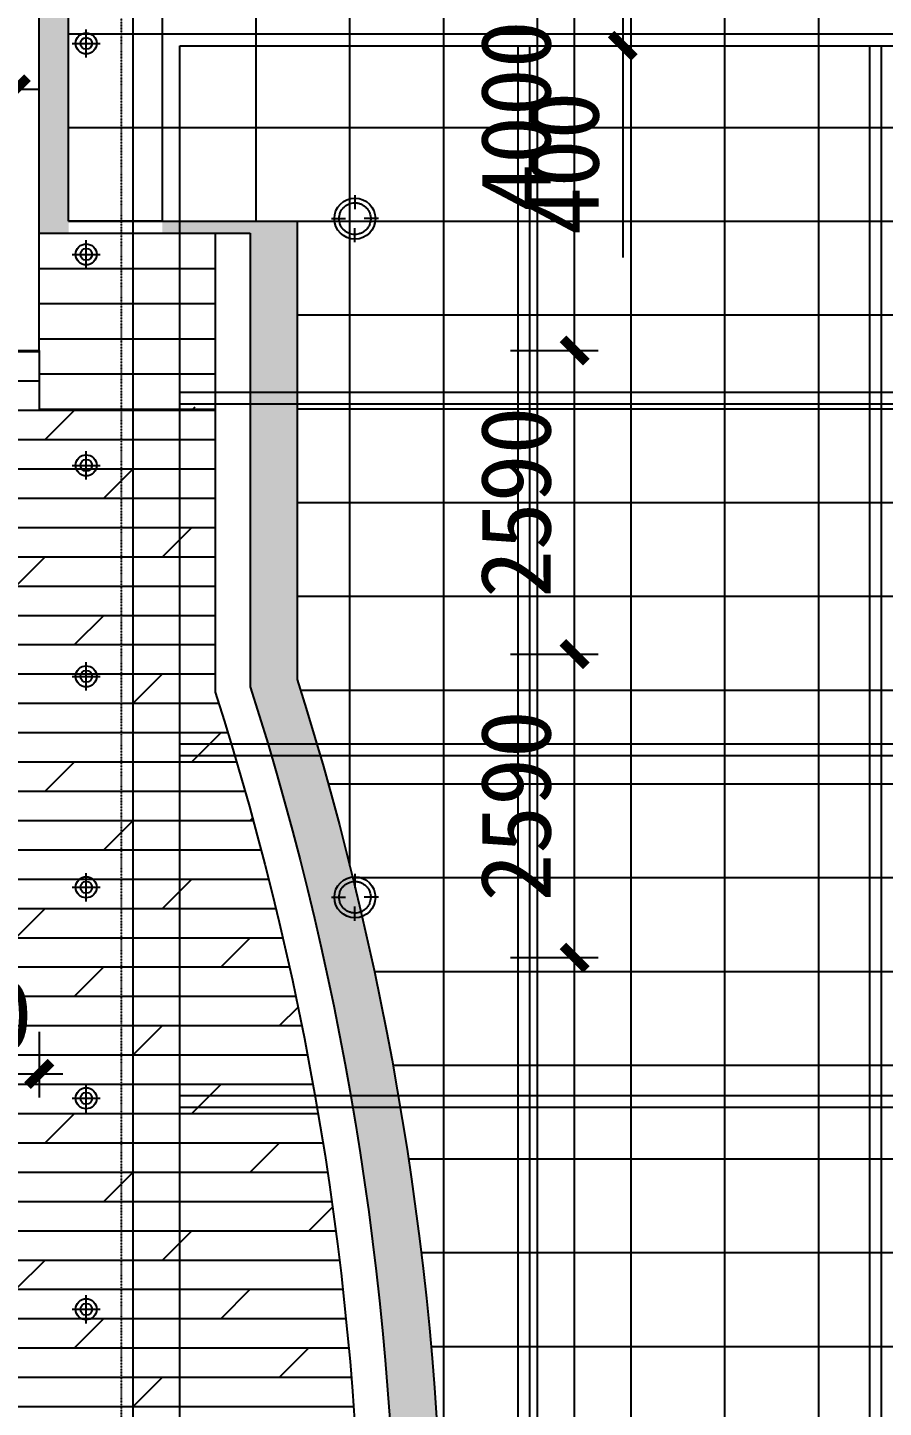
# Model space of a CAD drawing. Header units: millimetres. Extents: x -150677 to 588340, y -254013 to 149700.
# Drawn here: x 56102 to 63404, y 34592 to 46364 of the extents above; entities that cross this region are included whole.
import ezdxf

# ---------------------------------------------------------------- set-up
doc = ezdxf.new("R2010")
doc.units = ezdxf.units.MM
doc.header["$LTSCALE"] = 10
doc.header["$MEASUREMENT"] = 0
doc.linetypes.add('DASHED2', pattern=[0.375, 0.25, -0.125])
for name, color, linetype in [('1-Bb新建墙体', 7, 'Continuous'), ('2-Ba顶面轮廓', 4, 'Continuous'), ('2-Da地拼', 4, 'Continuous'), ('4-Aa顶面灯具', 1, 'Continuous'), ('6-Ac楼梯', 122, 'Continuous'), ('CEI_LIGHT', 30, 'Continuous'), ('DIM【标注】', 1, 'Continuous')]:
    doc.layers.add(name, color=color, linetype=linetype)
doc.styles.get("Standard").update_dxf_attribs({"font": ''})
doc.styles.get('Standard').set_extended_font_data('SimSun')
doc.dimstyles.new('DIMN200', dxfattribs={"dimscale": 2, "dimtxt": 300, "dimasz": 100, "dimexe": 100, "dimexo": 300, "dimgap": 100, "dimtad": 1, "dimdec": 0, "dimtxsty": 'Standard', "dimblk": 'ARCHTICK', "dimcen": 2.5, "dimdle": 100, "dimclrd": 8, "dimclre": 8, "dimclrt": 96, "dimadec": 0, "dimazin": 0, "dimtfac": 1, "dimtdec": 0, "dimtmove": 0, "dimatfit": 3, "dimldrblk": 'DOT', "dimfxl": 100, "dimarcsym": 0})

# ---------------------------------------------------------------- blocks, each defined once
blk = doc.blocks.new('*U1094')
at = {"layer": 'CEI_LIGHT', "color": 252}
for points in [[(-0.0026671462037484, 200.0109193228718), (-0.0026671462037484, 80.01091932287181)], [(-200.0067619322417, 0.0014902444245308), (-80.0067619322417, 0.0014902444245308)], [(200.0067619322453, 0.0068245368338467), (80.00676193224534, 0.0068245368338467)], [(0.0026671462073864, -200.0026045416153), (0.0026671462073864, -80.00260454161524)]]:
    blk.add_lwpolyline(points, dxfattribs=at)
at = {"layer": 'CEI_LIGHT'}
blk.add_ellipse((0, 0.0041573906300982), major_axis=(175.0070000059682, 0.0026053783527561), ratio=0.9999999998470032, start_param=-1.48872808108e-05, end_param=6.283170419898775, dxfattribs=at)
at = {"layer": 'CEI_LIGHT', "color": 252}
blk.add_open_spline([(135.0070000253618, 0.0041573906300982), (135.0070000253618, 5.200939299415949), (134.7066098940813, 10.39770581583889), (133.1005685321251, 24.24359247148914), (131.2472614647013, 32.82896377905036), (125.9180942711646, 49.48087000369286), (122.4423603913401, 57.5470104423739), (113.9990110452745, 72.8570024651026), (109.0315955993101, 80.10049136027281), (97.79167408693505, 93.4926595321258), (91.51943429071251, 99.64102155257295), (77.90574809884856, 110.6115982124893), (70.56462420713615, 115.4335529624632), (55.08927374858285, 123.5698624574297), (46.95541378790767, 126.8840244558205), (30.20052893166577, 131.8800065905843), (21.57990095403147, 133.561708373717), (4.175743286359647, 135.2294313508419), (-4.607374104672998, 135.2154130370008), (-22.00611957017645, 133.4921428097505), (-30.62133547385747, 131.7829317200676), (-47.3601873121679, 126.7334918331553), (-55.48342670868443, 123.393382655563), (-70.93272644096214, 115.2077158046149), (-78.25842078769166, 110.3623520471237), (-91.83701848435156, 99.34837508267721), (-98.08960016159108, 93.1800227933627), (-109.2867153192728, 79.75204393976763), (-114.2309835435971, 72.4927354800684), (-122.6254189044539, 57.15586947401516), (-126.0753871794641, 49.07867525317215), (-131.3513727344616, 32.40984265115458), (-133.1772650280163, 23.81859914936013), (-135.1363362069351, 6.444824545299525), (-135.2694686825234, -2.337294977732199), (-133.8379319137129, -19.76246947772688), (-132.2732965819668, -28.40511165780936), (-127.5050013929885, -45.22621045897085), (-124.301454495162, -53.40426859353192), (-116.3757678773527, -68.9885393672039), (-111.6538159143856, -76.39438281985984), (-100.8688751488443, -90.15559848656356), (-94.8061418381094, -96.51064470175423), (-81.56763958873852, -107.9311552931967), (-74.3921842660402, -112.9963491211556), (-59.19810780615808, -121.6465540053896), (-51.17984661185073, -125.2313601410415), (-34.60174524256399, -130.785868132124), (-26.04229779757043, -132.7554384030181), (-8.703783113680402, -135.0053078669634), (0.0748733812779392, -135.2855537613186), (17.52158563119883, -134.146152287326), (26.18922807905438, -132.7265319110347), (43.08785212325164, -128.2407198939663), (51.31843339652369, -125.1746345206566), (67.03330067103889, -117.5111528992484), (74.51721439203538, -112.9139381966115), (88.4571852226727, -102.3610609952111), (94.9129120988018, -96.40564849077873), (106.5536123582023, -83.36033893432705), (111.7383099769631, -76.27075092157337), (120.6418562496401, -61.22372903381529), (124.3604939813594, -53.26665161800974), (130.1919652433025, -36.78393500892799), (132.304660627813, -28.25868628600165), (134.5278675738427, -13.11799820823307), (135.0070000253618, -6.556945087549138), (135.0070000253618, 0.0041573906300982)], degree=3, knots=[-1.48872808108e-05, -1.48872808108e-05, -1.48872808108e-05, -1.48872808108e-05, 0.1154631673921068, 0.1154631673921068, 0.3097184104544215, 0.3097184104544215, 0.5039736535167362, 0.5039736535167362, 0.6982288965790509, 0.6982288965790509, 0.8924841396413654, 0.8924841396413654, 1.08673938270368, 1.08673938270368, 1.280994625765994, 1.280994625765994, 1.475249868828309, 1.475249868828309, 1.669505111890624, 1.669505111890624, 1.863760354952939, 1.863760354952939, 2.058015598015253, 2.058015598015253, 2.252270841077568, 2.252270841077568, 2.446526084139883, 2.446526084139883, 2.640781327202198, 2.640781327202198, 2.835036570264513, 2.835036570264513, 3.029291813326827, 3.029291813326827, 3.223547056389142, 3.223547056389142, 3.417802299451457, 3.417802299451457, 3.612057542513772, 3.612057542513772, 3.806312785576087, 3.806312785576087, 4.000568028638401, 4.000568028638401, 4.194823271700715, 4.194823271700715, 4.38907851476303, 4.38907851476303, 4.583333757825343, 4.583333757825343, 4.777589000887658, 4.777589000887658, 4.971844243949972, 4.971844243949972, 5.166099487012287, 5.166099487012287, 5.360354730074602, 5.360354730074602, 5.554609973136916, 5.554609973136916, 5.74886521619923, 5.74886521619923, 5.943120459261544, 5.943120459261544, 6.137375702323859, 6.137375702323859, 6.283170419898775, 6.283170419898775, 6.283170419898775, 6.283170419898775], dxfattribs=at)
blk = doc.blocks.new('*U1092')
at = {"layer": 'CEI_LIGHT', "color": 252}
for points in [[(0, 120.0041573906301), (0, -119.9958426093699)], [(-120, 0.0041573906300982), (120, 0.0041573906300982)]]:
    blk.add_lwpolyline(points, dxfattribs=at)
at = {"layer": 'CEI_LIGHT'}
for radius in [90, 50]:
    blk.add_circle((0, 0.0041573906300982), radius, dxfattribs=at)
blk = doc.blocks.new('_ArchTick')
at = {"color": 0, "linetype": 'ByBlock', "const_width": 0.4}
blk.add_lwpolyline([(-0.5, -0.5), (0.5, 0.5)], dxfattribs=at)
blk = doc.blocks.new('*D1114')
at = {"layer": 'Defpoints', "color": 0, "transparency": 16777216}
for p in [(54651.8591700667, 38397.62481311643), (56201.85917006669, 38397.62481311643), (56201.85917006669, 37436.91372611711)]:
    blk.add_point(p, dxfattribs=at)
at = {"layer": 'DIM【标注】', "color": 8, "lineweight": -2, "transparency": 16777216}
for p, q in [((54651.8591700667, 37797.62481311643), (54651.8591700667, 37236.91372611711)), ((56201.85917006669, 37797.62481311643), (56201.85917006669, 37236.91372611711)), ((54451.8591700667, 37436.91372611711), (56401.85917006669, 37436.91372611711))]:
    blk.add_line(p, q, dxfattribs=at)
at = {"layer": 'DIM【标注】', "color": 8, "lineweight": -2, "transparency": 16777216, "xscale": 200, "yscale": 200, "zscale": 200, "rotation": 180}
blk.add_blockref('_ArchTick', (54651.8591700667, 37436.91372611711), dxfattribs=at)
at = {"layer": 'DIM【标注】', "color": 8, "lineweight": -2, "transparency": 16777216, "xscale": 200, "yscale": 200, "zscale": 200}
blk.add_blockref('_ArchTick', (56201.85917006669, 37436.91372611711), dxfattribs=at)
at = {"layer": 'DIM【标注】', "color": 96, "transparency": 16777216, "insert": (55326.8591700667, 37936.91372611711), "char_height": 600, "attachment_point": 5}
blk.add_mtext('1550', dxfattribs=at)
blk = doc.blocks.new('_DOT')
at = {"color": 0, "linetype": 'ByBlock'}
blk.add_line((-0.3499999999999943, 0), (-1, 0), dxfattribs=at)
at = {"color": 0, "linetype": 'ByBlock', "const_width": 0.35}
blk.add_lwpolyline([(-0.1749999999999972, 0, 1), (0.1749999999999972, 0, 1)], format="xyb", close=True, dxfattribs=at)
blk = doc.blocks.new('*D1118')
at = {"layer": 'Defpoints', "color": 0, "transparency": 16777216}
for p in [(59622.52083965531, 38429.33116926311), (60769.30909109418, 38429.33116926311), (59622.52083965531, 27029.33116926311)]:
    blk.add_point(p, dxfattribs=at)
at = {"layer": 'DIM【标注】', "color": 8, "lineweight": -2, "transparency": 16777216}
for p, q in [((60769.30909109418, 26829.33116926311), (60769.30909109418, 38629.33116926311)), ((60222.52083965531, 38429.33116926311), (60969.30909109418, 38429.33116926311)), ((60222.52083965531, 27029.33116926311), (60969.30909109418, 27029.33116926311))]:
    blk.add_line(p, q, dxfattribs=at)
at = {"layer": 'DIM【标注】', "color": 8, "lineweight": -2, "transparency": 16777216, "xscale": 200, "yscale": 200, "zscale": 200}
for p, rotation in [((60769.30909109418, 38429.33116926311), 90), ((60769.30909109418, 27029.33116926311), 270)]:
    blk.add_blockref('_ArchTick', p, dxfattribs=dict(at, rotation=rotation))
at = {"layer": 'DIM【标注】', "color": 96, "transparency": 16777216, "insert": (60269.30909109418, 31593.41648326576), "char_height": 600, "attachment_point": 5, "rotation": 90}
blk.add_mtext('11400', dxfattribs=at)
blk = doc.blocks.new('*D1119')
at = {"layer": 'Defpoints', "color": 0, "transparency": 16777216}
for p in [(59622.52083965531, 41019.3311692631), (60769.30909109418, 41019.3311692631), (59622.52083965531, 38429.33116926311)]:
    blk.add_point(p, dxfattribs=at)
at = {"layer": 'DIM【标注】', "color": 8, "lineweight": -2, "transparency": 16777216}
for p, q in [((60769.30909109418, 38229.33116926311), (60769.30909109418, 41219.3311692631)), ((60222.52083965531, 41019.3311692631), (60969.30909109418, 41019.3311692631)), ((60222.52083965531, 38429.33116926311), (60969.30909109418, 38429.33116926311))]:
    blk.add_line(p, q, dxfattribs=at)
at = {"layer": 'DIM【标注】', "color": 8, "lineweight": -2, "transparency": 16777216, "xscale": 200, "yscale": 200, "zscale": 200}
for p, rotation in [((60769.30909109418, 41019.3311692631), 90), ((60769.30909109418, 38429.33116926311), 270)]:
    blk.add_blockref('_ArchTick', p, dxfattribs=dict(at, rotation=rotation))
at = {"layer": 'DIM【标注】', "color": 96, "transparency": 16777216, "insert": (60269.30909109418, 39724.33116926311), "char_height": 600, "attachment_point": 5, "rotation": 90}
blk.add_mtext('2590', dxfattribs=at)
blk = doc.blocks.new('*D1120')
at = {"layer": 'Defpoints', "color": 0, "transparency": 16777216}
for p in [(59622.52083965531, 43609.33116926307), (60769.30909109418, 43609.33116926307), (59622.52083965531, 41019.3311692631)]:
    blk.add_point(p, dxfattribs=at)
at = {"layer": 'DIM【标注】', "color": 8, "lineweight": -2, "transparency": 16777216}
for p, q in [((60769.30909109418, 40819.3311692631), (60769.30909109418, 43809.33116926307)), ((60222.52083965531, 43609.33116926307), (60969.30909109418, 43609.33116926307)), ((60222.52083965531, 41019.3311692631), (60969.30909109418, 41019.3311692631))]:
    blk.add_line(p, q, dxfattribs=at)
at = {"layer": 'DIM【标注】', "color": 8, "lineweight": -2, "transparency": 16777216, "xscale": 200, "yscale": 200, "zscale": 200}
for p, rotation in [((60769.30909109418, 43609.33116926307), 90), ((60769.30909109418, 41019.3311692631), 270)]:
    blk.add_blockref('_ArchTick', p, dxfattribs=dict(at, rotation=rotation))
at = {"layer": 'DIM【标注】', "color": 96, "transparency": 16777216, "insert": (60269.30909109418, 42314.33116926309), "char_height": 600, "attachment_point": 5, "rotation": 90}
blk.add_mtext('2590', dxfattribs=at)
blk = doc.blocks.new('*D1121')
at = {"layer": 'Defpoints', "color": 0, "transparency": 16777216}
for p in [(59622.52083965531, 47609.33116926307), (60769.30909109418, 47609.33116926307), (59622.52083965531, 43609.33116926307)]:
    blk.add_point(p, dxfattribs=at)
at = {"layer": 'DIM【标注】', "color": 8, "lineweight": -2, "transparency": 16777216}
for p, q in [((60769.30909109418, 43409.33116926307), (60769.30909109418, 47809.33116926307)), ((60222.52083965531, 47609.33116926307), (60969.30909109418, 47609.33116926307)), ((60222.52083965531, 43609.33116926307), (60969.30909109418, 43609.33116926307))]:
    blk.add_line(p, q, dxfattribs=at)
at = {"layer": 'DIM【标注】', "color": 8, "lineweight": -2, "transparency": 16777216, "xscale": 200, "yscale": 200, "zscale": 200}
for p, rotation in [((60769.30909109418, 47609.33116926307), 90), ((60769.30909109418, 43609.33116926307), 270)]:
    blk.add_blockref('_ArchTick', p, dxfattribs=dict(at, rotation=rotation))
at = {"layer": 'DIM【标注】', "color": 96, "transparency": 16777216, "insert": (60269.30909109418, 45609.33116926307), "char_height": 600, "attachment_point": 5, "rotation": 90}
blk.add_mtext('4000', dxfattribs=at)
blk = doc.blocks.new('*D1127')
at = {"layer": 'Defpoints', "color": 0, "transparency": 16777216}
for p in [(50051.85917006675, 46250.81132569187), (56001.85917006677, 46250.81132569176), (50051.85917006674, 45836.82028051536)]:
    blk.add_point(p, dxfattribs=at)
at = {"layer": 'DIM【标注】', "color": 8, "lineweight": -2, "transparency": 16777216}
for p, q in [((56201.85917006676, 45836.82028051524), (49851.85917006674, 45836.82028051536)), ((50051.85917006674, 45650.81132569187), (50051.85917006674, 45636.82028051536)), ((56001.85917006676, 45650.81132569176), (56001.85917006676, 45636.82028051525))]:
    blk.add_line(p, q, dxfattribs=at)
at = {"layer": 'DIM【标注】', "color": 8, "lineweight": -2, "transparency": 16777216, "xscale": 200, "yscale": 200, "zscale": 200}
for p, rotation in [((50051.85917006674, 45836.82028051536), 179.9999999999989), ((56001.85917006676, 45836.82028051525), 359.9999999999989)]:
    blk.add_blockref('_ArchTick', p, dxfattribs=dict(at, rotation=rotation))
at = {"layer": 'DIM【标注】', "color": 96, "transparency": 16777216, "insert": (53026.85917006676, 46336.82028051531), "char_height": 600, "attachment_point": 5}
blk.add_mtext('5950', dxfattribs=at)
blk = doc.blocks.new('*D1136')
at = {"layer": '2-Ba顶面轮廓', "color": 8, "lineweight": -2, "transparency": 16777216}
for p, q in [((61179.58001644048, 46809.3311692631), (61179.58001644048, 46209.3311692631)), ((61331.11656430573, 46609.3311692631), (61379.58001644048, 46609.3311692631)), ((61179.58001644048, 46209.3311692631), (61179.58001644048, 44402.66450259644)), ((61331.11656430573, 46209.3311692631), (61379.58001644048, 46209.3311692631))]:
    blk.add_line(p, q, dxfattribs=at)
at = {"layer": 'Defpoints', "color": 0, "transparency": 16777216}
for p in [(60731.11656430573, 46609.3311692631), (60731.11656430573, 46209.3311692631), (61179.58001644048, 46209.3311692631)]:
    blk.add_point(p, dxfattribs=at)
at = {"layer": '2-Ba顶面轮廓', "color": 8, "lineweight": -2, "transparency": 16777216, "xscale": 200, "yscale": 200, "zscale": 200}
for p, rotation in [((61179.58001644048, 46609.3311692631), 90), ((61179.58001644048, 46209.3311692631), 270)]:
    blk.add_blockref('_ArchTick', p, dxfattribs=dict(at, rotation=rotation))
at = {"layer": '2-Ba顶面轮廓', "color": 96, "transparency": 16777216, "insert": (60679.58001644047, 45205.99783592977), "char_height": 600, "attachment_point": 5, "rotation": 90}
blk.add_mtext('400', dxfattribs=at)

msp = doc.modelspace()

# ---------------------------------------------------------------- hatches: boundary and pattern name
at = {"layer": '2-Da地拼'}
h = msp.add_hatch(dxfattribs=at)
h.set_pattern_fill('AR-SAND', color=8, scale=100, style=0, double=1)
h.set_pattern_definition([(37.50000000000001, (56201.85917006669, 18049.33116926301), (-6.299335810960816, 192.6823769013159), [0, -152, 0, -170, 0, -162.5]), (7.499999999999999, (56201.85917006669, 18049.33116926301), (176.9776705267727, 282.214606522974), [0, -82, 0, -137, 0, -52.5]), (327.5, (56078.85917006669, 18049.33116926301), (311.4141861751495, 0.5659053536964498), [0, -50, 0, -180, 0, -235]), (317.5, (56078.85917006669, 18049.33116926301), (300.6126604572293, 87.76755649342492), [0, -25, 0, -118, 0, -135])])
edge = h.paths.add_edge_path()
edge.add_line((58001.85917006672, 20849.33116926316), (56201.85917006669, 20849.33116926315))
edge.add_line((56201.85917006669, 20849.33116926315), (56201.85917006669, 18229.33116926311))
edge.add_line((56201.85917006669, 18229.33116926311), (56426.85917006675, 18229.33116926311))
edge.add_line((56426.85917006675, 18229.33116926311), (56426.85917006675, 18049.33116926315))
edge.add_line((56426.85917006675, 18049.33116926315), (58476.85917006675, 18049.33116926315))
edge.add_line((58476.85917006675, 18049.33116926315), (58476.85917006675, 18229.33116926311))
edge.add_line((58476.85917006675, 18229.33116926311), (59426.85917006675, 18229.33116926311))
edge.add_line((59426.85917006675, 18229.33116926311), (59426.85917006675, 18049.33116926312))
edge.add_line((59426.85917006675, 18049.33116926312), (61676.85917006675, 18049.33116926312))
edge.add_line((61676.85917006675, 18049.33116926312), (61676.85917006675, 18229.33116926313))
edge.add_line((61676.85917006675, 18229.33116926313), (62426.85917006675, 18229.33116926313))
edge.add_line((62426.85917006675, 18229.33116926313), (62426.85917006675, 18049.33116926311))
edge.add_line((62426.85917006675, 18049.33116926311), (64476.8591700667, 18049.33116926311))
edge.add_line((64476.8591700667, 18049.33116926311), (64476.8591700667, 18229.33116926311))
edge.add_line((64476.8591700667, 18229.33116926311), (65426.8591700667, 18229.33116926311))
edge.add_line((65426.8591700667, 18229.33116926311), (65426.8591700667, 18049.33116926311))
edge.add_line((65426.8591700667, 18049.33116926311), (67476.8591700667, 18049.33116926311))
edge.add_line((67476.8591700667, 18049.33116926311), (67476.8591700667, 18229.33116926311))
edge.add_line((67476.8591700667, 18229.33116926311), (68426.8591700667, 18229.33116926311))
edge.add_line((68426.8591700667, 18229.33116926311), (68426.8591700667, 18049.33116926311))
edge.add_line((68426.8591700667, 18049.33116926311), (70476.8591700667, 18049.33116926311))
edge.add_line((70476.8591700667, 18049.33116926311), (70476.8591700667, 18229.33116926311))
edge.add_line((70476.8591700667, 18229.33116926311), (71426.8591700667, 18229.33116926311))
edge.add_line((71426.8591700667, 18229.33116926311), (71426.8591700667, 18049.33116926311))
edge.add_line((71426.8591700667, 18049.33116926311), (73476.8591700667, 18049.33116926311))
edge.add_line((73476.8591700667, 18049.33116926311), (73476.8591700667, 18229.33116926311))
edge.add_line((73476.8591700667, 18229.33116926311), (74426.8591700667, 18229.33116926311))
edge.add_line((74426.8591700667, 18229.33116926311), (74426.8591700667, 18049.33116926311))
edge.add_line((74426.8591700667, 18049.33116926311), (76476.85917006669, 18049.33116926311))
edge.add_line((76476.85917006669, 18049.33116926311), (76476.85917006669, 18229.33116926311))
edge.add_line((76476.85917006669, 18229.33116926311), (77426.85917006669, 18229.33116926311))
edge.add_line((77426.85917006669, 18229.33116926311), (77426.85917006669, 18049.33116926311))
edge.add_line((77426.85917006669, 18049.33116926311), (79476.85917006669, 18049.33116926311))
edge.add_line((79476.85917006669, 18049.33116926311), (79476.85917006669, 18229.33116926311))
edge.add_line((79476.85917006669, 18229.33116926311), (80426.85917006669, 18229.33116926311))
edge.add_line((80426.85917006669, 18229.33116926311), (80426.85917006669, 18049.33116926311))
edge.add_line((80426.85917006669, 18049.33116926311), (82476.85917006669, 18049.33116926311))
edge.add_line((82476.85917006669, 18049.33116926311), (82476.85917006669, 18229.33116926311))
edge.add_line((82476.85917006669, 18229.33116926311), (83426.85917006669, 18229.33116926311))
edge.add_line((83426.85917006669, 18229.33116926311), (83426.85917006669, 18049.33116926311))
edge.add_line((83426.85917006669, 18049.33116926311), (85476.85917006669, 18049.33116926311))
edge.add_line((85476.85917006669, 18049.33116926311), (85476.85917006669, 18229.33116926311))
edge.add_line((85476.85917006669, 18229.33116926311), (86426.85917006669, 18229.33116926311))
edge.add_line((86426.85917006669, 18229.33116926311), (86426.85917006669, 18049.33116926311))
edge.add_line((86426.85917006669, 18049.33116926311), (88476.85917006672, 18049.33116926311))
edge.add_line((88476.85917006672, 18049.33116926311), (88476.85917006672, 18229.33116926311))
edge.add_line((88476.85917006672, 18229.33116926311), (89426.85917006672, 18229.33116926311))
edge.add_line((89426.85917006672, 18229.33116926311), (89426.85917006672, 18049.33116926311))
edge.add_line((89426.85917006672, 18049.33116926311), (91476.85917006672, 18049.33116926311))
edge.add_line((91476.85917006672, 18049.33116926311), (91476.85917006672, 18229.33116926311))
edge.add_line((91476.85917006672, 18229.33116926311), (92426.85917006672, 18229.33116926311))
edge.add_line((92426.85917006672, 18229.33116926311), (92426.85917006672, 18049.33116926301))
edge.add_line((92426.85917006672, 18049.33116926301), (94476.85917006675, 18049.33116926301))
edge.add_line((94476.85917006675, 18049.33116926301), (94476.85917006675, 18229.33116926311))
edge.add_line((94476.85917006675, 18229.33116926311), (94591.8591700667, 18229.33116926311))
edge.add_line((94591.8591700667, 18229.33116926311), (94591.8591700667, 23254.33116926304))
edge.add_line((94591.8591700667, 23254.33116926304), (94411.85917006667, 23254.33116926304))
edge.add_line((94411.85917006667, 23254.33116926304), (94411.85917006667, 24204.33116926304))
edge.add_line((94411.85917006667, 24204.33116926304), (94591.8591700667, 24204.33116926304))
edge.add_line((94591.8591700667, 24204.33116926304), (94591.8591700667, 29254.33116926311))
edge.add_line((94591.8591700667, 29254.33116926311), (94413.45379210138, 29254.33116926311))
edge.add_line((94413.45379210138, 29254.33116926311), (94413.45379210138, 30204.33116926311))
edge.add_line((94413.45379210138, 30204.33116926311), (94591.85917006669, 30204.33116926311))
edge.add_line((94591.85917006669, 30204.33116926311), (94591.85917006669, 35254.33116926308))
edge.add_line((94591.85917006669, 35254.33116926308), (94411.85917006667, 35254.33116926308))
edge.add_line((94411.85917006667, 35254.33116926308), (94411.85917006667, 36204.33116926308))
edge.add_line((94411.85917006667, 36204.33116926308), (94591.85917006669, 36204.33116926308))
edge.add_line((94591.85917006669, 36204.33116926308), (94591.85917006669, 41254.33116926311))
edge.add_line((94591.85917006669, 41254.33116926311), (94411.85917006667, 41254.33116926311))
edge.add_line((94411.85917006667, 41254.33116926311), (94411.85917006667, 42204.33116926311))
edge.add_line((94411.85917006667, 42204.33116926311), (94591.85917006669, 42204.33116926311))
edge.add_line((94591.85917006669, 42204.33116926311), (94591.85917006669, 47229.33116926311))
edge.add_line((94591.85917006669, 47229.33116926311), (94476.85917006677, 47229.33116926311))
edge.add_line((94476.85917006677, 47229.33116926311), (94476.85917006677, 47409.33116926311))
edge.add_line((94476.85917006677, 47409.33116926311), (92426.85917006682, 47409.33116926311))
edge.add_line((92426.85917006682, 47409.33116926311), (92426.85917006682, 47229.33116926314))
edge.add_line((92426.85917006682, 47229.33116926314), (91476.85917006682, 47229.33116926314))
edge.add_line((91476.85917006682, 47229.33116926314), (91476.85917006682, 47409.33116926311))
edge.add_line((91476.85917006682, 47409.33116926311), (89426.85917006675, 47409.33116926311))
edge.add_line((89426.85917006675, 47409.33116926311), (89426.85917006675, 47229.33116926314))
edge.add_line((89426.85917006675, 47229.33116926314), (88476.85917006675, 47229.33116926314))
edge.add_line((88476.85917006675, 47229.33116926314), (88476.85917006675, 47409.33116926311))
edge.add_line((88476.85917006675, 47409.33116926311), (86426.85917006679, 47409.33116926311))
edge.add_line((86426.85917006679, 47409.33116926311), (86426.85917006679, 47229.33116926314))
edge.add_line((86426.85917006679, 47229.33116926314), (85476.85917006679, 47229.33116926314))
edge.add_line((85476.85917006679, 47229.33116926314), (85476.85917006679, 47409.33116926311))
edge.add_line((85476.85917006679, 47409.33116926311), (83426.85917006675, 47409.33116926311))
edge.add_line((83426.85917006675, 47409.33116926311), (83426.85917006675, 47229.33116926311))
edge.add_line((83426.85917006675, 47229.33116926311), (82476.85917006675, 47229.33116926311))
edge.add_line((82476.85917006675, 47229.33116926311), (82476.85917006675, 47409.33116926311))
edge.add_line((82476.85917006675, 47409.33116926311), (80426.85917006679, 47409.33116926311))
edge.add_line((80426.85917006679, 47409.33116926311), (80426.85917006679, 47229.33116926314))
edge.add_line((80426.85917006679, 47229.33116926314), (79476.85917006679, 47229.33116926314))
edge.add_line((79476.85917006679, 47229.33116926314), (79476.85917006679, 47409.33116926311))
edge.add_line((79476.85917006679, 47409.33116926311), (77426.85917006676, 47409.33116926311))
edge.add_line((77426.85917006676, 47409.33116926311), (77426.85917006676, 47229.33116926314))
edge.add_line((77426.85917006676, 47229.33116926314), (76476.85917006676, 47229.33116926314))
edge.add_line((76476.85917006676, 47229.33116926314), (76476.85917006676, 47409.33116926311))
edge.add_line((76476.85917006676, 47409.33116926311), (71426.85917006676, 47409.33116926311))
edge.add_line((71426.85917006676, 47409.33116926311), (71426.85917006676, 47229.33116926311))
edge.add_line((71426.85917006676, 47229.33116926311), (70476.85917006676, 47229.33116926311))
edge.add_line((70476.85917006676, 47229.33116926311), (70476.85917006676, 47409.3311692631))
edge.add_line((70476.85917006676, 47409.3311692631), (68426.8591700668, 47409.3311692631))
edge.add_line((68426.8591700668, 47409.3311692631), (68426.8591700668, 47229.33116926314))
edge.add_line((68426.8591700668, 47229.33116926314), (67476.8591700668, 47229.33116926314))
edge.add_line((67476.8591700668, 47229.33116926314), (67476.8591700668, 47409.33116926309))
edge.add_line((67476.8591700668, 47409.33116926309), (65426.85917006676, 47409.33116926309))
edge.add_line((65426.85917006676, 47409.33116926309), (65426.85917006676, 47229.33116926314))
edge.add_line((65426.85917006676, 47229.33116926314), (64476.85917006676, 47229.33116926314))
edge.add_line((64476.85917006676, 47229.33116926314), (64476.85917006676, 47409.33116926308))
edge.add_line((64476.85917006676, 47409.33116926308), (62426.8591700668, 47409.33116926308))
edge.add_line((62426.8591700668, 47409.33116926308), (62426.8591700668, 47229.33116926314))
edge.add_line((62426.8591700668, 47229.33116926314), (61476.8591700668, 47229.33116926314))
edge.add_line((61476.8591700668, 47229.33116926314), (61476.8591700668, 47409.33116926307))
edge.add_line((61476.8591700668, 47409.33116926307), (59426.85917006676, 47409.33116926307))
edge.add_line((59426.85917006676, 47409.33116926307), (59426.85917006676, 47229.33116926314))
edge.add_line((59426.85917006676, 47229.33116926314), (58476.85917006676, 47229.33116926314))
edge.add_line((58476.85917006676, 47229.33116926314), (58476.85917006676, 47409.33116926306))
edge.add_line((58476.85917006676, 47409.33116926306), (56201.8591700668, 47409.33116926306))
edge.add_line((56201.8591700668, 47409.33116926306), (56201.85917006672, 44609.33116926307))
edge.add_line((56201.85917006672, 44609.33116926307), (58001.85917006671, 44609.33116926306))
edge.add_line((58001.85917006671, 44609.33116926306), (58001.85917006671, 40741.25943476682))
edge.add_arc((32841.81807643067, 32712.3988223206), 26410.04109363604, -17.698485573854725, 17.698485573854725, ccw=False)
edge.add_line((58001.85917006671, 24683.53820987437), (58001.85917006672, 20849.33116926316))
edge = h.paths.add_edge_path()
edge.add_line((57251.85917006672, 20849.33116926315), (56451.85917006672, 20849.33116926315))
edge.add_line((56451.85917006672, 20849.33116926315), (56451.85917006672, 18312.39882232063))
edge.add_line((56451.85917006672, 18312.39882232063), (94051.85917006673, 18312.39882232073))
edge.add_line((94051.85917006673, 18312.39882232073), (94051.85917006673, 47112.39882232073))
edge.add_line((94051.85917006673, 47112.39882232073), (56451.85917006672, 47112.39882232073))
edge.add_line((56451.85917006672, 47112.39882232073), (56451.85917006672, 44609.33116926307))
edge.add_line((56451.85917006672, 44609.33116926307), (57251.85917006672, 44609.33116926307))
edge.add_line((57251.85917006672, 44609.33116926307), (57251.85917006672, 44712.39882232063))
edge.add_line((57251.85917006672, 44712.39882232063), (58401.8591700667, 44712.39882232063))
edge.add_line((58401.8591700667, 44712.39882232063), (58401.8591700667, 40803.29510975942))
edge.add_arc((32841.81807643091, 32712.39882232065), 26810.04109363581, -17.56490879560232, 17.56490879560232, ccw=False)
edge.add_line((58401.8591700667, 24621.50253488189), (58401.85917006671, 20712.39882232064))
edge.add_line((58401.85917006671, 20712.39882232064), (57251.85917006672, 20712.39882232064))
edge.add_line((57251.85917006672, 20712.39882232064), (57251.85917006672, 20849.33116926315))
h = msp.add_hatch(dxfattribs=at)
h.set_pattern_fill('DOLMIT', color=8, scale=1000, style=0, double=1)
h.set_pattern_definition([(0, (50251.85917006669, 21849.33116926315), (0, 250), []), (45, (50251.85917006669, 21849.33116926315), (-499.9999991609842, 499.9999991609843), [353.55339, -707.1076800000001])])
h.paths.add_polyline_path([(57701.85917006671, 22929.33116926291), (56201.85917006669, 22929.33116926291), (56201.8591700667, 22629.33116926291), (57701.8591700667, 22629.3311692629)], flags=17)
h.paths.add_polyline_path([(57701.85917006671, 22629.33116926291), (56201.8591700667, 22629.33116926291), (56201.8591700667, 22329.33116926291), (57701.8591700667, 22329.3311692629)], flags=17)
h.paths.add_polyline_path([(57701.85917006669, 42829.33116926331), (56201.8591700667, 42829.33116926331), (56201.85917006671, 42529.33116926332), (57701.85917006672, 42529.33116926331)], flags=17)
h.paths.add_polyline_path([(57701.8591700667, 43129.33116926331), (56201.8591700667, 43129.33116926331), (56201.85917006671, 42829.33116926331), (57701.85917006671, 42829.33116926331)], flags=17)
edge = h.paths.add_edge_path()
edge.add_line((57701.8591700667, 40695.46647537814), (57701.8591700667, 42529.33116926331))
edge.add_line((57701.8591700667, 42529.33116926331), (56201.85917006671, 42529.33116926331))
edge.add_line((56201.85917006671, 42529.33116926331), (56201.85917006671, 43609.33116926307))
edge.add_line((56201.85917006671, 43609.33116926307), (54651.85917006669, 43609.33116926307))
edge.add_line((54651.85917006669, 43609.33116926307), (54651.85917006669, 41019.33116926309))
edge.add_line((54651.85917006669, 41019.33116926309), (53151.8591700667, 41019.33116926309))
edge.add_line((53151.8591700667, 41019.33116926309), (53151.8591700667, 38429.33116926311))
edge.add_line((53151.8591700667, 38429.33116926311), (51251.85917006669, 38429.33116926311))
edge.add_line((51251.85917006669, 38429.33116926311), (51251.85917006669, 42709.15934404015))
edge.add_line((51251.85917006669, 42709.15934404015), (50251.8591700667, 42709.15934404015))
edge.add_line((50251.8591700667, 42709.15934404015), (50251.8591700667, 39204.33116926311))
edge.add_line((50251.8591700667, 39204.33116926311), (50426.85917006672, 39204.33116926311))
edge.add_line((50426.85917006672, 39204.33116926311), (50426.85917006672, 38254.33116926311))
edge.add_line((50426.85917006672, 38254.33116926311), (50251.85917006669, 38254.33116926311))
edge.add_line((50251.85917006669, 38254.33116926311), (50251.85917006669, 33204.33116926311))
edge.add_line((50251.85917006669, 33204.33116926311), (50426.85917006675, 33204.33116926311))
edge.add_line((50426.85917006675, 33204.33116926311), (50426.85917006675, 32254.33116926311))
edge.add_line((50426.85917006675, 32254.33116926311), (50251.85917006669, 32254.33116926311))
edge.add_line((50251.85917006669, 32254.33116926311), (50251.85917006669, 27204.33116926311))
edge.add_line((50251.85917006669, 27204.33116926311), (50426.85917006675, 27204.33116926311))
edge.add_line((50426.85917006675, 27204.33116926311), (50426.85917006675, 26254.33116926311))
edge.add_line((50426.85917006675, 26254.33116926311), (50251.85917006671, 26254.33116926311))
edge.add_line((50251.85917006671, 26254.33116926311), (50251.85917006688, 22549.50299448607))
edge.add_line((50251.85917006688, 22549.50299448607), (51251.85917006669, 22549.50299448607))
edge.add_line((51251.85917006669, 22549.50299448607), (51251.85917006669, 27029.33116926311))
edge.add_line((51251.85917006669, 27029.33116926311), (53151.8591700667, 27029.33116926311))
edge.add_line((53151.8591700667, 27029.33116926311), (53151.8591700667, 24439.33116926313))
edge.add_line((53151.8591700667, 24439.33116926313), (54651.8591700667, 24439.33116926313))
edge.add_line((54651.8591700667, 24439.33116926313), (54651.8591700667, 21849.33116926315))
edge.add_line((54651.8591700667, 21849.33116926315), (56201.85917006669, 21849.33116926315))
edge.add_line((56201.85917006669, 21849.33116926315), (56201.85917006669, 22929.33116926291))
edge.add_line((56201.85917006669, 22929.33116926291), (57701.85917006671, 22929.33116926291))
edge.add_line((57701.85917006671, 22929.33116926291), (57701.85917006671, 24729.33116926315))
edge.add_arc((32835.11150874931, 32712.39882232064), 26116.74766131739, 342.2016117059927, 377.7983882940073)
h.paths.add_polyline_path([(51526.85917006675, 36729.33116926311), (51526.85917006675, 28729.33116926311), (51226.85917006675, 28729.33116926311), (51226.85917006675, 36729.33116926311)], flags=16)

# ---------------------------------------------------------------- linework, layer by layer
at = {"layer": '1-Bb新建墙体'}
msp.add_lwpolyline([(54651.8591700667, 41019.33116926309), (54651.85917006669, 43609.33116926307), (56201.85917006669, 43609.33116926307), (56201.8591700668, 47429.33116926314)], dxfattribs=at)
at = {"layer": '2-Ba顶面轮廓', "color": 8}
for p, q in [((60286.85917006667, 19249.3311692631), (60286.85917006667, 46209.3311692631)), ((60386.85917006667, 19249.3311692631), (60386.85917006667, 46209.3311692631)), ((63286.85917006667, 19249.3311692631), (63286.85917006667, 46209.3311692631)), ((63386.85917006667, 19249.3311692631), (63386.85917006667, 46209.3311692631)), ((57401.85917006676, 43254.33116926311), (93391.8591700667, 43254.33116926311)), ((57401.85917006676, 43154.33116926311), (93391.8591700667, 43154.33116926311)), ((57401.85917006676, 40254.33116926311), (93391.8591700667, 40254.33116926311)), ((57401.85917006676, 40154.33116926311), (93391.8591700667, 40154.33116926311)), ((57401.85917006676, 37254.33116926311), (93391.8591700667, 37254.33116926311)), ((57401.85917006676, 37154.33116926311), (93391.8591700667, 37154.33116926311))]:
    msp.add_line(p, q, dxfattribs=at)
at = {"layer": '2-Ba顶面轮廓'}
for points in [[(57001.85917006676, 46609.3311692631), (93791.8591700667, 46609.3311692631), (93791.8591700667, 18849.3311692631), (57001.85917006676, 18849.3311692631)], [(57401.85917006676, 46209.3311692631), (93391.8591700667, 46209.3311692631), (93391.8591700667, 19249.3311692631), (57401.85917006676, 19249.3311692631)]]:
    msp.add_lwpolyline(points, close=True, dxfattribs=at)
at = {"layer": '2-Da地拼', "color": 8}
for p, q in [((56451.85917006672, 44712.39882232063), (56451.85917006672, 47112.39882232063)), ((57251.85917006672, 44712.39882232063), (57251.85917006672, 47112.39882232063)), ((58051.85917006672, 44712.39882232063), (58051.85917006672, 47112.39882232063)), ((58851.85917006672, 39212.86540171455), (58851.85917006672, 47112.39882232063)), ((59651.85917006672, 18312.39882232064), (59651.85917006672, 47112.39882232063)), ((60451.85917006672, 18312.39882232064), (60451.85917006672, 47112.39882232063)), ((61251.85917006672, 18312.39882232064), (61251.85917006672, 47112.39882232063)), ((62051.85917006672, 18312.39882232064), (62051.85917006672, 47112.39882232063)), ((62851.85917006672, 18312.39882232064), (62851.85917006672, 47112.39882232063)), ((56451.85917006672, 46312.39882232063), (94051.85917006673, 46312.39882232073)), ((56451.85917006671, 45512.39882232062), (94051.85917006672, 45512.39882232073)), ((56451.85917006672, 44712.39882232063), (94051.85917006673, 44712.39882232073)), ((57251.85917006672, 44712.39882232063), (56451.85917006671, 44712.39882232062)), ((58401.8591700667, 44712.39882232063), (58401.85917006669, 40803.2951097594)), ((58401.8591700667, 43912.39882232063), (94051.85917006672, 43912.39882232072)), ((58401.8591700667, 43112.39882232063), (94051.85917006673, 43112.39882232073)), ((58401.85917006669, 42312.39882232064), (94051.85917006673, 42312.39882232073)), ((58401.85917006669, 41512.39882232064), (94051.85917006672, 41512.39882232073)), ((58430.45429336205, 40712.39882232063), (94051.85917006673, 40712.39882232073)), ((58666.9667389738, 39912.39882232063), (94051.85917006672, 39912.39882232073)), ((58876.76196810159, 39112.39882232063), (94051.85917006672, 39112.39882232073)), ((59060.48134217427, 38312.39882232063), (94051.85917006673, 38312.39882232073)), ((59218.66973546028, 37512.39882232063), (94051.85917006672, 37512.39882232073)), ((59351.78419188342, 36712.39882232063), (94051.85917006672, 36712.39882232073)), ((59460.200886858, 35912.39882232063), (94051.85917006672, 35912.39882232073)), ((59544.22065452191, 35112.39882232063), (94051.85917006673, 35112.39882232073))]:
    msp.add_line(p, q, dxfattribs=at)
msp.add_lwpolyline([(58401.85917006669, 40803.29510975941, -0.1544946265027106), (58401.8591700667, 24621.50253488189, -0.1544946265027106)], format="xyb", dxfattribs=at)
at = {"layer": '4-Aa顶面灯具', "linetype": 'DASHED2', "ltscale": 0.01}
msp.add_lwpolyline([(56901.85917006676, 46709.3311692631), (93891.8591700667, 46709.3311692631), (93891.8591700667, 18749.3311692631), (56901.85917006676, 18749.3311692631)], close=True, dxfattribs=at)
at = {"layer": '6-Ac楼梯'}
for p, q in [((57701.85917006671, 44609.33116926307), (57701.8591700667, 40695.46647537814)), ((57701.85917006671, 44609.33116926307), (58001.85917006671, 44609.33116926306)), ((58001.85917006671, 44609.33116926306), (58001.8591700667, 40741.25943476686)), ((56201.85917006669, 43609.33116926307), (56201.85917006669, 43109.33116926307))]:
    msp.add_line(p, q, dxfattribs=at)
for points in [[(56201.85917006669, 44609.33116926307), (57701.85917006671, 44609.33116926307)], [(56201.85917006669, 44309.33116926307), (57701.85917006671, 44309.33116926307)], [(56201.85917006671, 44009.33116926307), (57701.85917006671, 44009.33116926307)], [(56201.85917006671, 43709.33116926307), (57701.85917006671, 43709.33116926307)], [(56201.85917006671, 43409.33116926307), (57701.85917006671, 43409.33116926307)], [(56201.85917006671, 43109.33116926307), (57701.85917006671, 43109.33116926307)]]:
    msp.add_lwpolyline(points, dxfattribs=at)
for points in [[(58001.8591700667, 40741.25943476683, -0.1556883423860025), (58001.8591700667, 24683.53820987442)], [(57701.8591700667, 40695.46647537814, -0.1565814113477108), (57701.8591700667, 24729.33116926315, -16.03083219551149)]]:
    msp.add_lwpolyline(points, format="xyb", dxfattribs=at)

# ---------------------------------------------------------------- block references
at = {"layer": '4-Aa顶面灯具', "ltscale": 0.25, "rotation": 90}
for name, p in [('*U1092', (56601.86332745732, 46229.33116926311)), ('*U1094', (58894.36332745736, 44734.33116926312)), ('*U1092', (56601.86332745732, 44429.33116926311)), ('*U1092', (56601.86332745732, 42629.33116926311)), ('*U1092', (56601.86332745734, 40829.33116926311)), ('*U1092', (56601.86332745734, 39029.33116926311)), ('*U1094', (58894.36332745735, 38944.71468040674)), ('*U1092', (56601.86332745734, 37229.33116926311)), ('*U1092', (56601.86332745734, 35429.33116926311))]:
    msp.add_blockref(name, p, dxfattribs=at)

# ---------------------------------------------------------------- dimensions: what is measured, and where the dimension line sits
at = {"layer": '2-Ba顶面轮廓'}
dim = msp.add_aligned_dim(p1=(60731.11656430573, 46609.3311692631), p2=(60731.11656430573, 46209.3311692631), distance=448.46345213474706, dimstyle='DIMN200', dxfattribs=at)
dim.commit()
dim.dimension.update_dxf_attribs({"geometry": '*D1136', "text_midpoint": (60679.58001644047, 45205.99783592977)})
at = {"layer": 'DIM【标注】'}
for base, p1, p2, picture, middle in [((60769.30909109418, 47609.33116926307), (59622.52083965531, 43609.33116926307), (59622.52083965531, 47609.33116926307), '*D1121', (60269.30909109418, 45609.33116926307)), ((60769.30909109418, 43609.33116926307), (59622.52083965531, 41019.3311692631), (59622.52083965531, 43609.33116926307), '*D1120', (60269.30909109418, 42314.33116926309)), ((60769.30909109418, 41019.3311692631), (59622.52083965531, 38429.33116926311), (59622.52083965531, 41019.3311692631), '*D1119', (60269.30909109418, 39724.33116926311))]:
    dim = msp.add_linear_dim(base=base, p1=p1, p2=p2, angle=270, dimstyle='DIMN200', override={"dimtmove": 1}, dxfattribs=at)
    dim.commit()
    dim.dimension.update_dxf_attribs({"geometry": picture, "text_midpoint": middle})
dim = msp.add_aligned_dim(p1=(56001.85917006677, 46250.81132569176), p2=(50051.85917006675, 46250.81132569187), distance=413.99104517650994, dimstyle='DIMN200', dxfattribs=at)
dim.commit()
dim.dimension.update_dxf_attribs({"geometry": '*D1127', "text_midpoint": (53026.85917006676, 46336.82028051531)})
dim = msp.add_linear_dim(base=(60769.30909109418, 38429.33116926311), p1=(59622.52083965531, 27029.33116926311), p2=(59622.52083965531, 38429.33116926311), angle=270, dimstyle='DIMN200', override={"dimtmove": 1}, dxfattribs=at)
dim.commit()
dim.dimension.update_dxf_attribs({"geometry": '*D1118', "text_midpoint": (60769.30909109418, 31593.41648326576), "dimtype": 128})
dim = msp.add_linear_dim(base=(56201.85917006669, 37436.91372611711), p1=(54651.8591700667, 38397.62481311643), p2=(56201.85917006669, 38397.62481311643), angle=0, dimstyle='DIMN200', dxfattribs=at)
dim.commit()
dim.dimension.update_dxf_attribs({"geometry": '*D1114', "text_midpoint": (55326.8591700667, 37436.91372611711), "dimtype": 129})

doc.saveas('drawing.dxf')
